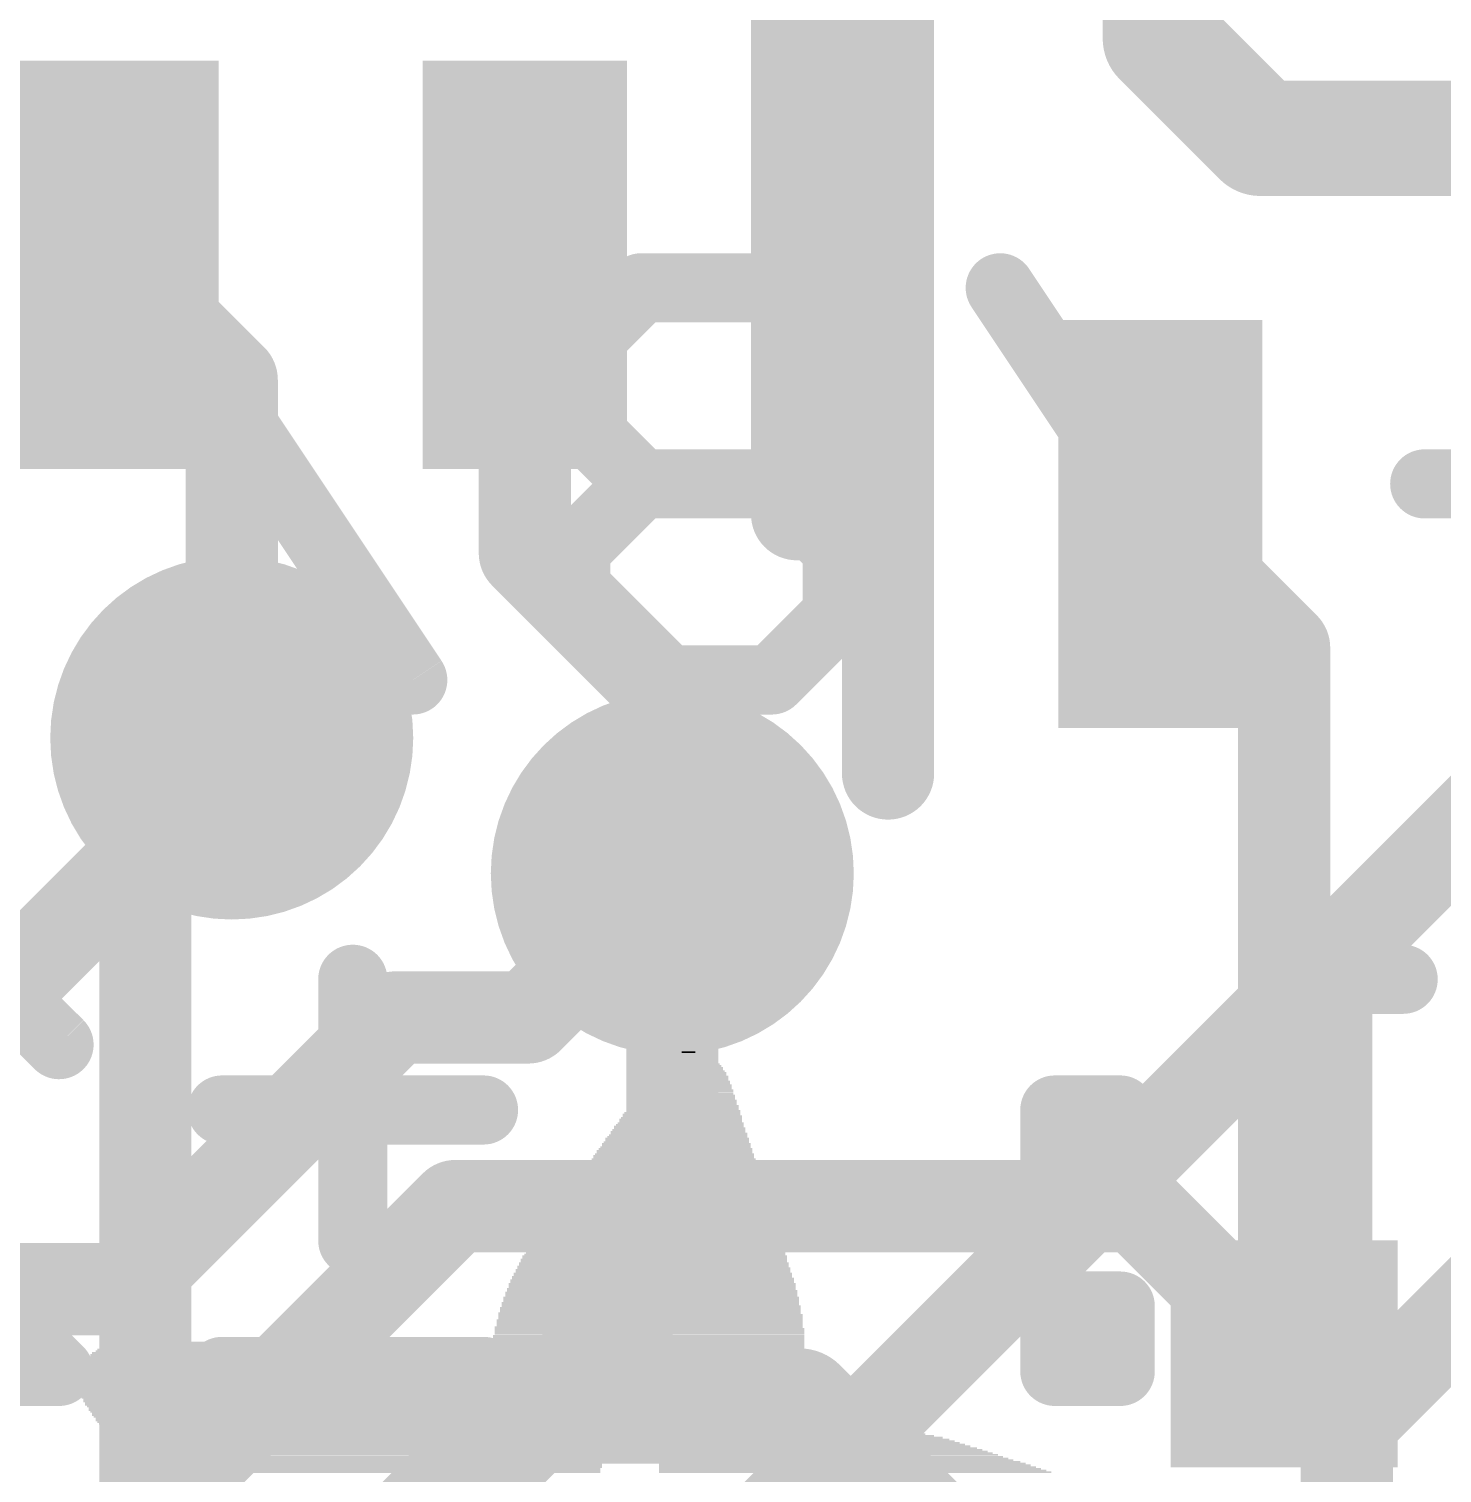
# Model space of a CAD drawing. Extents: x -0.1 to 25.5, y -0.1 to 17.9.
# Drawn here: x 13.415 to 16.53, y 8.488 to 11.671 of the extents above; entities that cross this region are included whole.
import ezdxf

# ---------------------------------------------------------------- set-up
doc = ezdxf.new("R2010")
doc.units = 0
for name, color, linetype in [('1', 12, 'CONTINUOUS'), ('16', 5, 'CONTINUOUS'), ('18', 110, 'CONTINUOUS'), ('21', 40, 'CONTINUOUS'), ('22', 6, 'CONTINUOUS')]:
    doc.layers.add(name, color=color, linetype=linetype)

# ---------------------------------------------------------------- blocks, each defined once
blk = doc.blocks.new('RECT')
blk.add_solid([(-0.5, -0.5), (0.5, -0.5), (-0.5, 0.5), (0.5, 0.5)])
blk = doc.blocks.new('ROUNDV')
at = {"const_width": 0.5}
blk.add_lwpolyline([(0, -0.25, 1), (0, 0.25, 1), (0, -0.25)], format="xyb", dxfattribs=at)

msp = doc.modelspace()

# ---------------------------------------------------------------- linework, layer by layer
at = {"layer": '1'}
for points, const_width in [([(15.9085, 12.28), (15.9085, 11.6505)], 0.254), ([(16.129, 11.43), (15.9085, 11.6505)], 0.254), ([(17.399, 11.43), (16.129, 11.43)], 0.254), ([(13.862, 10.8975), (13.608, 11.1515)], 0.2032), ([(14.508, 11.1515), (14.508, 10.5159)], 0.2032), ([(13.862, 10.8975), (13.862, 10.1083)], 0.2032), ([(16.1815, 10.307), (15.9085, 10.58)], 0.2032), ([(14.833, 10.1909), (14.508, 10.5159)], 0.2032), ([(16.1815, 10.307), (16.1815, 8.751)], 0.2032), ([(14.833, 10.1909), (14.833, 9.8099)], 0.2032), ([(13.862, 10.052), (13.862, 10.1083)], 0.2032), ([(13.158, 9.348), (13.862, 10.052)], 0.2032), ([(14.5155, 9.4924), (14.833, 9.8099)], 0.2032), ([(13.6234, 8.8936), (14.2222, 9.4924)], 0.2032), ([(14.5155, 9.4924), (14.2222, 9.4924)], 0.2032), ([(13.6212, 8.343), (14.3549, 9.0766)], 0.2032), ([(15.8559, 9.0766), (14.3549, 9.0766)], 0.2032), ([(16.1815, 8.751), (15.8559, 9.0766)], 0.2032), ([(12.7716, 8.8936), (13.6234, 8.8936)], 0.2032), ([(13.8185, 7.913), (14.5415, 8.636)], 0.254), ([(15.113, 8.636), (14.5415, 8.636)], 0.254), ([(15.748, 8.001), (15.113, 8.636)], 0.254)]:
    msp.add_lwpolyline(points, dxfattribs=dict(at, const_width=const_width))
for points, const_width in [([(15.9534, 11.6954, 1), (15.8636, 11.6056)], 0.127), ([(15.845, 11.6505, 1), (15.972, 11.6505)], 0.127), ([(16.129, 11.4935, 1), (16.129, 11.3665)], 0.127), ([(16.0841, 11.3851, 1), (16.1739, 11.4749)], 0.127), ([(13.6439, 11.1874, 1), (13.5721, 11.1156)], 0.1016), ([(14.5588, 11.1515, 1), (14.4572, 11.1515)], 0.1016), ([(13.9128, 10.8975, 1), (13.8112, 10.8975)], 0.1016), ([(13.8261, 10.8616, 1), (13.8979, 10.9334)], 0.1016), ([(15.9444, 10.6159, 1), (15.8726, 10.5441)], 0.1016), ([(14.5439, 10.5518, 1), (14.4721, 10.48)], 0.1016), ([(14.4572, 10.5159, 1), (14.5588, 10.5159)], 0.1016), ([(16.2323, 10.307, 1), (16.1307, 10.307)], 0.1016), ([(16.1456, 10.2711, 1), (16.2174, 10.3429)], 0.1016), ([(14.8838, 10.1909, 1), (14.7822, 10.1909)], 0.1016), ([(14.7971, 10.1549, 1), (14.8689, 10.2268)], 0.1016), ([(13.9128, 10.1083, 1), (13.8112, 10.1083)], 0.1016), ([(13.8112, 10.1083, 1), (13.9128, 10.1083)], 0.1016), ([(13.8979, 10.0161, 1), (13.8261, 10.0879)], 0.1016), ([(13.8112, 10.052, 1), (13.9128, 10.052)], 0.1016), ([(14.8689, 9.7739, 1), (14.7971, 9.8458)], 0.1016), ([(14.7822, 9.8099, 1), (14.8838, 9.8099)], 0.1016), ([(14.2222, 9.5432, 1), (14.2222, 9.4415)], 0.1016), ([(14.2581, 9.4564, 1), (14.1862, 9.5283)], 0.1016), ([(14.5155, 9.4415, 1), (14.5155, 9.5432)], 0.1016), ([(14.4796, 9.5283, 1), (14.5514, 9.4564)], 0.1016), ([(14.3549, 9.1274, 1), (14.3549, 9.0258)], 0.1016), ([(14.3908, 9.0407, 1), (14.3189, 9.1126)], 0.1016), ([(15.8918, 9.1126, 1), (15.8199, 9.0407)], 0.1016), ([(15.8559, 9.0258, 1), (15.8559, 9.1274)], 0.1016), ([(13.5875, 8.9295, 1), (13.6593, 8.8577)], 0.1016), ([(13.6234, 8.8428, 1), (13.6234, 8.9444)], 0.1016), ([(16.1456, 8.7151, 1), (16.2174, 8.7869)], 0.1016), ([(16.1307, 8.751, 1), (16.2323, 8.751)], 0.1016), ([(14.5415, 8.6995, 1), (14.5415, 8.5725)], 0.127), ([(14.5864, 8.5911, 1), (14.4966, 8.6809)], 0.127), ([(15.1579, 8.6809, 1), (15.0681, 8.5911)], 0.127), ([(15.113, 8.5725, 1), (15.113, 8.6995)], 0.127)]:
    msp.add_lwpolyline(points, format="xyb", dxfattribs=dict(at, const_width=const_width))
at = {"layer": '16', "const_width": 0.2032}
for points in [[(13.862, 10.1083), (13.6715, 9.9178)], [(14.7955, 8.128), (16.6815, 10.014)], [(13.6715, 9.9178), (13.6715, 7.2443)], [(14.833, 8.9359), (14.833, 9.8099)], [(17.0625, 9.3345), (16.3195, 8.5915)], [(14.1161, 8.2189), (14.833, 8.9359)], [(16.3195, 8.5915), (16.3195, 7.747)]]:
    msp.add_lwpolyline(points, dxfattribs=at)
at = {"layer": '16', "const_width": 0.1016}
for points in [[(13.8979, 10.0724, 1), (13.8261, 10.1442)], [(13.7223, 9.9178, 1), (13.6207, 9.9178)], [(13.6356, 9.9537, 1), (13.7074, 9.8819)], [(14.8838, 9.8099, 1), (14.7822, 9.8099)], [(14.8689, 8.9, 1), (14.7971, 8.9718)], [(14.7822, 8.9359, 1), (14.8838, 8.9359)], [(16.3703, 8.5915, 1), (16.2687, 8.5915)], [(16.2836, 8.6274, 1), (16.3554, 8.5556)]]:
    msp.add_lwpolyline(points, format="xyb", dxfattribs=at)
at = {"layer": '21', "const_width": 0.2032}
for points in [[(15.108, 13.4015), (15.108, 10.6015)], [(15.3085, 10.03), (15.3085, 12.83)]]:
    msp.add_lwpolyline(points, dxfattribs=at)
at = {"layer": '21', "const_width": 0.1016}
for points in [[(15.0572, 10.6015, 1), (15.1588, 10.6015)], [(15.2577, 10.03, 1), (15.3593, 10.03)]]:
    msp.add_lwpolyline(points, format="xyb", dxfattribs=at)
at = {"layer": '22', "const_width": 0.0762}
for points in [[(13.7164, 11.1217, 1), (13.653, 11.0794)], [(14.7643, 11.1386, 1), (14.7643, 11.0624)], [(14.7913, 11.0736, 1), (14.7374, 11.1275)], [(15.0794, 11.1275, 1), (15.0255, 11.0736)], [(15.0524, 11.0624, 1), (15.0524, 11.1386)], [(15.5875, 11.1217, 1), (15.5241, 11.0794)], [(14.5933, 10.9834, 1), (14.6472, 10.9295)], [(14.6584, 10.9565, 1), (14.5822, 10.9565)], [(15.2346, 10.9565, 1), (15.1584, 10.9565)], [(15.1695, 10.9295, 1), (15.2234, 10.9834)], [(14.6472, 10.8394, 1), (14.5933, 10.7855)], [(15.2234, 10.7855, 1), (15.1695, 10.8394)], [(14.5822, 10.8124, 1), (14.6584, 10.8124)], [(15.1584, 10.8124, 1), (15.2346, 10.8124)], [(14.7643, 10.7065, 1), (14.7643, 10.6303)], [(14.7913, 10.6414, 1), (14.7374, 10.6953)], [(14.7374, 10.6414, 1), (14.7913, 10.6953)], [(15.0794, 10.6953, 1), (15.0255, 10.6414)], [(15.0255, 10.6953, 1), (15.0794, 10.6414)], [(15.0524, 10.6303, 1), (15.0524, 10.7065)], [(16.4913, 10.7065, 1), (16.4913, 10.6303)], [(14.6584, 10.5243, 1), (14.5822, 10.5243)], [(15.2346, 10.5243, 1), (15.1584, 10.5243)], [(14.5933, 10.5513, 1), (14.6472, 10.4974)], [(15.1695, 10.4974, 1), (15.2234, 10.5513)], [(14.6472, 10.4072, 1), (14.5933, 10.3533)], [(15.2234, 10.3533, 1), (15.1695, 10.4072)], [(14.5822, 10.3803, 1), (14.6584, 10.3803)], [(15.1584, 10.3803, 1), (15.2346, 10.3803)], [(14.2293, 10.2151, 1), (14.2927, 10.2573)], [(14.7643, 10.2743, 1), (14.7643, 10.1981)], [(14.7374, 10.2093, 1), (14.7913, 10.2631)], [(15.0255, 10.2631, 1), (15.0794, 10.2093)], [(15.0524, 10.1981, 1), (15.0524, 10.2743)], [(16.1003, 10.2151, 1), (16.1637, 10.2573)], [(14.1669, 9.5765, 1), (14.0907, 9.5765)], [(16.2998, 9.6146, 1), (16.2998, 9.5384)], [(16.3379, 9.5765, 1), (16.2617, 9.5765)], [(16.4438, 9.5384, 1), (16.4438, 9.6146)], [(13.4544, 9.4055, 1), (13.5083, 9.4594)], [(13.8407, 9.3265, 1), (13.8407, 9.2503)], [(14.4169, 9.2503, 1), (14.4169, 9.3265)], [(15.6761, 9.3265, 1), (15.6761, 9.2503)], [(15.7142, 9.2884, 1), (15.638, 9.2884)], [(15.8583, 9.2884, 1), (15.7821, 9.2884)], [(15.8202, 9.2503, 1), (15.8202, 9.3265)], [(15.6761, 9.1825, 1), (15.6761, 9.1063)], [(15.8202, 9.1063, 1), (15.8202, 9.1825)], [(15.638, 9.1444, 1), (15.7142, 9.1444)], [(15.7821, 9.1444, 1), (15.8583, 9.1444)], [(14.0907, 9.0003, 1), (14.1669, 9.0003)], [(15.6761, 8.8944, 1), (15.6761, 8.8182)], [(15.7142, 8.8563, 1), (15.638, 8.8563)], [(15.8583, 8.8563, 1), (15.7821, 8.8563)], [(15.8202, 8.8182, 1), (15.8202, 8.8944)], [(13.4814, 8.6741, 1), (13.4814, 8.7503)], [(13.8407, 8.7503, 1), (13.8407, 8.6741)], [(14.4169, 8.6741, 1), (14.4169, 8.7503)], [(15.6761, 8.7503, 1), (15.6761, 8.6741)], [(15.8202, 8.6741, 1), (15.8202, 8.7503)], [(16.1557, 8.7503, 1), (16.1557, 8.6741)], [(16.4438, 8.6741, 1), (16.4438, 8.7503)], [(13.4544, 8.6853, 1), (13.5083, 8.7391)], [(15.638, 8.7122, 1), (15.7142, 8.7122)], [(15.7821, 8.7122, 1), (15.8583, 8.7122)], [(16.2617, 8.7122, 1), (16.3379, 8.7122)]]:
    msp.add_lwpolyline(points, format="xyb", dxfattribs=at)
at = {"layer": '22', "const_width": 0.1524}
for points in [[(14.261, 10.2362), (13.6847, 11.1005)], [(14.7643, 11.1005), (14.6203, 10.9565)], [(15.0524, 11.1005), (14.7643, 11.1005)], [(15.1965, 10.9565), (15.0524, 11.1005)], [(16.132, 10.2362), (15.5558, 11.1005)], [(14.6203, 10.9565), (14.6203, 10.8124)], [(15.1965, 10.8124), (15.1965, 10.9565)], [(14.6203, 10.8124), (14.7643, 10.6684)], [(15.0524, 10.6684), (15.1965, 10.8124)], [(14.7643, 10.6684), (14.6203, 10.5243)], [(15.0524, 10.6684), (14.7643, 10.6684)], [(15.1965, 10.5243), (15.0524, 10.6684)], [(17.0675, 10.6684), (16.4913, 10.6684)], [(14.6203, 10.5243), (14.6203, 10.3803)], [(15.1965, 10.3803), (15.1965, 10.5243)], [(14.6203, 10.3803), (14.7643, 10.2362)], [(15.0524, 10.2362), (15.1965, 10.3803)], [(14.7643, 10.2362), (15.0524, 10.2362)], [(13.3373, 9.5765), (13.4814, 9.4325)], [(14.1288, 9.5765), (14.1288, 9.0003)], [(16.4438, 9.5765), (16.2998, 9.5765)], [(16.2998, 9.5765), (16.2998, 8.7122)], [(13.4814, 8.7122), (12.9051, 9.2884)], [(14.4169, 9.2884), (13.8407, 9.2884)], [(15.8202, 9.2884), (15.6761, 9.2884)], [(15.6761, 9.2884), (15.6761, 9.1444)], [(15.8202, 9.1444), (15.8202, 9.2884)], [(15.6761, 9.1444), (15.8202, 9.1444)], [(15.8202, 8.8563), (15.6761, 8.8563)], [(15.6761, 8.8563), (15.6761, 8.7122)], [(15.8202, 8.7122), (15.8202, 8.8563)], [(12.9051, 8.7122), (13.4814, 8.7122)], [(14.4169, 8.7122), (13.8407, 8.7122)], [(15.6761, 8.7122), (15.8202, 8.7122)], [(16.4438, 8.7122), (16.1557, 8.7122)]]:
    msp.add_lwpolyline(points, dxfattribs=at)

# ---------------------------------------------------------------- block references
at = {"layer": '1', "xscale": 0.45, "yscale": 0.9}
for p in [(13.608, 11.1515), (14.508, 11.1515)]:
    msp.add_blockref('RECT', p, dxfattribs=at)
at = {"layer": '1'}
for p, xscale, yscale, rotation in [((15.9085, 10.58), 0.45, 0.9, 180), ((16.1815, 8.751), 0.5, 0.5, 90)]:
    msp.add_blockref('RECT', p, dxfattribs=dict(at, xscale=xscale, yscale=yscale, rotation=rotation))
at = {"layer": '18', "xscale": 0.8001, "yscale": 0.8001}
for p in [(13.862, 10.1083), (13.862, 10.1083), (14.833, 9.8099), (14.833, 9.8099)]:
    msp.add_blockref('ROUNDV', p, dxfattribs=at)
at = {"layer": '21'}
for p, xscale, yscale in [((14.8724, 9.3891), 0.1295, 0.0038), ((14.8724, 9.3929), 0.1219, 0.0038), ((14.8724, 9.3967), 0.1143, 0.0038), ((14.8742, 9.4005), 0.1029, 0.0038), ((14.8724, 9.4044), 0.0915, 0.0039), ((14.8723, 9.4082), 0.0762, 0.0038), ((14.8724, 9.412), 0.0609, 0.0038), ((14.8686, 9.4158), 0.0305, 0.0038), ((14.8704, 9.3624), 0.1715, 0.0038), ((14.8704, 9.3586), 0.1715, 0.0038), ((14.8704, 9.3663), 0.1638, 0.0039), ((14.8723, 9.3701), 0.16, 0.0038), ((14.8723, 9.3739), 0.1524, 0.0038), ((14.8723, 9.3815), 0.1448, 0.0038), ((14.8723, 9.3777), 0.1448, 0.0038), ((14.8724, 9.3853), 0.1371, 0.0038), ((14.8647, 9.3282), 0.2058, 0.0039), ((14.8666, 9.332), 0.2019, 0.0038), ((14.8648, 9.3358), 0.1981, 0.0038), ((14.8666, 9.3396), 0.1943, 0.0038), ((14.8666, 9.3472), 0.1867, 0.0038), ((14.8686, 9.3434), 0.1905, 0.0038), ((14.8686, 9.351), 0.1829, 0.0038), ((14.8686, 9.3548), 0.1753, 0.0038), ((14.8571, 9.2939), 0.2438, 0.0038), ((14.859, 9.2977), 0.24, 0.0038), ((14.859, 9.3015), 0.2324, 0.0038), ((14.8609, 9.3091), 0.2286, 0.0038), ((14.8609, 9.3053), 0.2286, 0.0038), ((14.8609, 9.3129), 0.221, 0.0038), ((14.8628, 9.3205), 0.2172, 0.0038), ((14.8628, 9.3167), 0.2172, 0.0038), ((14.8628, 9.3243), 0.2096, 0.0038), ((14.8514, 9.2672), 0.2705, 0.0038), ((14.8514, 9.2634), 0.2705, 0.0038), ((14.8533, 9.271), 0.2667, 0.0038), ((14.8533, 9.2786), 0.2591, 0.0038), ((14.8552, 9.2748), 0.2629, 0.0038), ((14.8552, 9.2824), 0.2552, 0.0038), ((14.8571, 9.2862), 0.2514, 0.0038), ((14.8571, 9.2901), 0.2438, 0.0039), ((14.8457, 9.2329), 0.3048, 0.0038), ((14.8457, 9.2405), 0.2972, 0.0038), ((14.8476, 9.2367), 0.301, 0.0038), ((14.8476, 9.2443), 0.2934, 0.0038), ((14.8495, 9.2481), 0.2896, 0.0038), ((14.8476, 9.252), 0.2857, 0.0039), ((14.8495, 9.2558), 0.2819, 0.0038), ((14.8514, 9.2596), 0.2781, 0.0038), ((14.8381, 9.1986), 0.3429, 0.0038), ((14.8399, 9.2024), 0.3391, 0.0038), ((14.8399, 9.2062), 0.3315, 0.0038), ((14.8419, 9.2139), 0.3277, 0.0039), ((14.8419, 9.21), 0.3277, 0.0038), ((14.8419, 9.2177), 0.3201, 0.0038), ((14.8438, 9.2253), 0.3163, 0.0038), ((14.8438, 9.2215), 0.3163, 0.0038), ((14.8438, 9.2291), 0.3086, 0.0038), ((14.8323, 9.1719), 0.3696, 0.0038), ((14.8342, 9.1681), 0.3734, 0.0038), ((14.8343, 9.1758), 0.3657, 0.0039), ((14.8361, 9.1796), 0.3619, 0.0038), ((14.8361, 9.1872), 0.3543, 0.0038), ((14.8361, 9.1834), 0.3543, 0.0038), ((14.8381, 9.191), 0.3505, 0.0038), ((14.8381, 9.1948), 0.3429, 0.0038), ((14.8266, 9.1377), 0.4038, 0.0039), ((14.8266, 9.1453), 0.3962, 0.0038), ((14.8285, 9.1415), 0.4, 0.0038), ((14.8285, 9.1491), 0.3924, 0.0038), ((14.8304, 9.1529), 0.3886, 0.0038), ((14.8304, 9.1605), 0.381, 0.0038), ((14.8304, 9.1567), 0.381, 0.0038), ((14.8323, 9.1643), 0.3772, 0.0038), ((14.819, 9.1034), 0.442, 0.0038), ((14.8209, 9.1072), 0.4382, 0.0038), ((14.8209, 9.111), 0.4306, 0.0038), ((14.8228, 9.1186), 0.4268, 0.0038), ((14.8228, 9.1148), 0.4268, 0.0038), ((14.8229, 9.1224), 0.4191, 0.0038), ((14.8247, 9.13), 0.4153, 0.0038), ((14.8247, 9.1262), 0.4153, 0.0038), ((14.8247, 9.1338), 0.4076, 0.0038), ((14.8133, 9.0767), 0.4686, 0.0038), ((14.8152, 9.0729), 0.4724, 0.0038), ((14.8152, 9.0805), 0.4648, 0.0038), ((14.8171, 9.0843), 0.461, 0.0038), ((14.8171, 9.0919), 0.4534, 0.0038), ((14.8171, 9.0881), 0.4534, 0.0038), ((14.819, 9.0957), 0.4496, 0.0038), ((14.819, 9.0996), 0.442, 0.0039), ((14.8076, 9.0424), 0.5029, 0.0038), ((14.8076, 9.05), 0.4953, 0.0038), ((14.8095, 9.0462), 0.4991, 0.0038), ((14.8095, 9.0538), 0.4915, 0.0038), ((14.8114, 9.0576), 0.4877, 0.0038), ((14.8114, 9.0653), 0.4801, 0.0038), ((14.8114, 9.0615), 0.4801, 0.0039), ((14.8133, 9.0691), 0.4762, 0.0038), ((14.8, 9.0081), 0.5411, 0.0038), ((14.8018, 9.0119), 0.5373, 0.0038), ((14.8018, 9.0157), 0.5295, 0.0038), ((14.8038, 9.0234), 0.5257, 0.0039), ((14.8038, 9.0195), 0.5257, 0.0038), ((14.8038, 9.0272), 0.5181, 0.0038), ((14.8056, 9.031), 0.5143, 0.0038), ((14.8056, 9.0386), 0.5067, 0.0038), ((14.8076, 9.0348), 0.5105, 0.0038), ((14.7962, 8.9776), 0.5715, 0.0038), ((14.7962, 8.9853), 0.5639, 0.0039), ((14.7962, 8.9814), 0.5639, 0.0038), ((14.798, 8.9891), 0.5601, 0.0038), ((14.798, 8.9967), 0.5525, 0.0038), ((14.798, 8.9929), 0.5525, 0.0038), ((14.8, 9.0005), 0.5487, 0.0038), ((14.8, 9.0043), 0.5411, 0.0038), ((14.7904, 8.9433), 0.5982, 0.0038), ((14.7923, 8.951), 0.5944, 0.0038), ((14.7923, 8.9472), 0.5944, 0.0039), ((14.7924, 8.9586), 0.5867, 0.0038), ((14.7924, 8.9548), 0.5867, 0.0038), ((14.7942, 8.9662), 0.5829, 0.0038), ((14.7942, 8.9624), 0.5829, 0.0038), ((14.7942, 8.97), 0.5753, 0.0038), ((14.7962, 8.9738), 0.5715, 0.0038), ((14.7885, 8.9129), 0.6248, 0.0038), ((14.7885, 8.9205), 0.6172, 0.0038), ((14.7904, 8.9167), 0.621, 0.0038), ((14.7904, 8.9281), 0.6134, 0.0038), ((14.7904, 8.9243), 0.6134, 0.0038), ((14.7904, 8.9357), 0.6058, 0.0038), ((14.7904, 8.9319), 0.6058, 0.0038), ((14.7923, 8.9395), 0.602, 0.0038), ((14.7866, 8.8862), 0.6439, 0.0038), ((14.7866, 8.8824), 0.6439, 0.0038), ((14.7866, 8.8938), 0.6362, 0.0038), ((14.7886, 8.89), 0.6401, 0.0038), ((14.7885, 8.9052), 0.6324, 0.0038), ((14.7885, 8.9014), 0.6324, 0.0038), ((14.7885, 8.8976), 0.6324, 0.0038), ((14.7885, 8.9091), 0.6248, 0.0039), ((14.7847, 8.8519), 0.663, 0.0038), ((14.7847, 8.8481), 0.663, 0.0038), ((14.7847, 8.8633), 0.6554, 0.0038), ((14.7847, 8.8595), 0.6554, 0.0038), ((14.7866, 8.8557), 0.6592, 0.0038), ((14.7866, 8.8748), 0.6515, 0.0038), ((14.7866, 8.871), 0.6515, 0.0039), ((14.7866, 8.8671), 0.6515, 0.0038), ((14.7866, 8.8786), 0.6439, 0.0038), ((14.7828, 8.8252), 0.6744, 0.0038), ((14.7828, 8.8214), 0.6744, 0.0038), ((14.7828, 8.8176), 0.6744, 0.0038), ((14.7828, 8.8405), 0.6668, 0.0038), ((14.7847, 8.8367), 0.6706, 0.0038), ((14.7847, 8.8329), 0.6706, 0.0039), ((14.7847, 8.829), 0.6706, 0.0038), ((14.7847, 8.8443), 0.663, 0.0038), ((14.7809, 8.7909), 0.6858, 0.0038), ((14.7809, 8.7871), 0.6858, 0.0038), ((14.7809, 8.81), 0.6782, 0.0038), ((14.7828, 8.8062), 0.682, 0.0038), ((14.7828, 8.8024), 0.682, 0.0038), ((14.7828, 8.7986), 0.682, 0.0038), ((14.7828, 8.7948), 0.682, 0.0039), ((14.7828, 8.8138), 0.6744, 0.0038), ((13.8894, 8.7528), 0.6705, 0.0038), ((13.8856, 8.7567), 0.6477, 0.0039), ((13.8799, 8.7605), 0.6287, 0.0038), ((13.876, 8.7643), 0.6058, 0.0038), ((13.8684, 8.7681), 0.5754, 0.0038), ((13.8608, 8.7719), 0.5372, 0.0038), ((13.7732, 8.7757), 0.3009, 0.0038), ((14.779, 8.7643), 0.6896, 0.0038), ((14.779, 8.7605), 0.6896, 0.0038), ((14.779, 8.7567), 0.6896, 0.0039), ((14.779, 8.7528), 0.6896, 0.0038), ((14.7809, 8.7833), 0.6858, 0.0038), ((14.7809, 8.7795), 0.6858, 0.0038), ((14.7809, 8.7757), 0.6858, 0.0038), ((14.7809, 8.7719), 0.6858, 0.0038), ((14.7809, 8.7681), 0.6858, 0.0038), ((13.916, 8.7262), 0.762, 0.0038), ((13.9198, 8.7224), 0.7696, 0.0038), ((13.9141, 8.73), 0.7506, 0.0038), ((13.9065, 8.7376), 0.7278, 0.0038), ((13.9103, 8.7338), 0.7354, 0.0038), ((13.9027, 8.7414), 0.7124, 0.0038), ((13.8932, 8.749), 0.6858, 0.0038), ((13.8989, 8.7452), 0.6972, 0.0038), ((14.779, 8.749), 0.6896, 0.0038), ((14.779, 8.7452), 0.6896, 0.0038), ((14.779, 8.7414), 0.6896, 0.0038), ((14.779, 8.7376), 0.6896, 0.0038), ((14.779, 8.7338), 0.6896, 0.0038), ((14.779, 8.73), 0.6896, 0.0038), ((14.779, 8.7262), 0.6896, 0.0038), ((14.779, 8.7224), 0.6896, 0.0038), ((13.9294, 8.7071), 0.8039, 0.0038), ((13.9332, 8.7033), 0.8115, 0.0038), ((13.9351, 8.6995), 0.8153, 0.0038), ((13.9389, 8.6957), 0.823, 0.0038), ((13.9408, 8.6919), 0.8268, 0.0038), ((13.9256, 8.7147), 0.7887, 0.0038), ((13.9275, 8.7109), 0.7925, 0.0038), ((13.9237, 8.7186), 0.7773, 0.0039), ((14.779, 8.7186), 0.6896, 0.0039), ((14.779, 8.7147), 0.6896, 0.0038), ((14.779, 8.7109), 0.6896, 0.0038), ((14.779, 8.7071), 0.6896, 0.0038), ((14.779, 8.7033), 0.6896, 0.0038), ((14.779, 8.6995), 0.6896, 0.0038), ((14.7771, 8.6957), 0.6858, 0.0038), ((14.779, 8.6919), 0.682, 0.0038), ((13.9446, 8.6843), 0.842, 0.0038), ((13.9446, 8.6881), 0.8344, 0.0038), ((13.9484, 8.6805), 0.842, 0.0039), ((13.9503, 8.6766), 0.8458, 0.0038), ((13.9541, 8.6728), 0.8534, 0.0038), ((13.9561, 8.669), 0.8573, 0.0038), ((13.958, 8.6652), 0.8611, 0.0038), ((13.9618, 8.6614), 0.8611, 0.0038), ((13.9637, 8.6576), 0.8649, 0.0038), ((14.779, 8.6881), 0.682, 0.0038), ((14.779, 8.6843), 0.682, 0.0038), ((14.779, 8.6805), 0.682, 0.0039), ((14.779, 8.6766), 0.682, 0.0038), ((14.7771, 8.6728), 0.6782, 0.0038), ((14.7771, 8.669), 0.6782, 0.0038), ((14.779, 8.6652), 0.6744, 0.0038), ((14.779, 8.6614), 0.6744, 0.0038), ((14.779, 8.6576), 0.6744, 0.0038), ((13.9656, 8.6538), 0.8687, 0.0038), ((13.9694, 8.65), 0.8687, 0.0038), ((13.9713, 8.6462), 0.8725, 0.0038), ((13.9751, 8.6424), 0.8725, 0.0039), ((13.977, 8.6385), 0.8763, 0.0038), ((13.9808, 8.6347), 0.8763, 0.0038), ((13.9847, 8.6309), 0.8763, 0.0038), ((13.9847, 8.6271), 0.8763, 0.0038), ((14.7771, 8.6538), 0.6706, 0.0038), ((14.7771, 8.65), 0.6706, 0.0038), ((14.779, 8.6462), 0.6668, 0.0038), ((14.779, 8.6424), 0.6668, 0.0039), ((14.7771, 8.6385), 0.663, 0.0038), ((14.779, 8.6347), 0.6592, 0.0038), ((14.779, 8.6309), 0.6592, 0.0038), ((14.779, 8.6271), 0.6592, 0.0038), ((13.9885, 8.6233), 0.8763, 0.0038), ((13.9923, 8.6195), 0.8763, 0.0038), ((13.9942, 8.6157), 0.8801, 0.0038), ((13.9961, 8.6119), 0.8763, 0.0038), ((13.9999, 8.6081), 0.8763, 0.0038), ((14.0018, 8.6043), 0.8801, 0.0039), ((14.0056, 8.6004), 0.8801, 0.0038), ((14.0075, 8.5966), 0.8763, 0.0038), ((14.7771, 8.6233), 0.6553, 0.0038), ((14.779, 8.6195), 0.6515, 0.0038), ((14.779, 8.6157), 0.6515, 0.0038), ((14.7771, 8.6119), 0.6477, 0.0038), ((14.779, 8.6081), 0.6439, 0.0038), ((14.7771, 8.6043), 0.6401, 0.0039), ((14.7771, 8.6004), 0.6401, 0.0038), ((14.6, 8.5966), 0.2781, 0.0038), ((14.9333, 8.5966), 0.3276, 0.0038), ((14.0113, 8.5928), 0.8763, 0.0038), ((14.0132, 8.589), 0.8801, 0.0038), ((14.0151, 8.5852), 0.8763, 0.0038), ((14.0189, 8.5814), 0.8763, 0.0038), ((14.0228, 8.5776), 0.8763, 0.0038), ((14.0228, 8.5738), 0.8763, 0.0038), ((14.0266, 8.57), 0.8763, 0.0038), ((14.0304, 8.5662), 0.8763, 0.0039), ((14.0304, 8.5623), 0.8763, 0.0038), ((14.5962, 8.5928), 0.2705, 0.0038), ((14.5942, 8.5852), 0.259, 0.0038), ((14.5923, 8.5814), 0.2552, 0.0038), ((14.5962, 8.589), 0.2629, 0.0038), ((14.5923, 8.5776), 0.2476, 0.0038), ((14.5904, 8.5738), 0.2438, 0.0038), ((14.5885, 8.57), 0.24, 0.0038), ((14.5904, 8.5662), 0.2362, 0.0039), ((14.5885, 8.5623), 0.2324, 0.0038), ((14.9333, 8.5928), 0.32, 0.0038), ((14.9352, 8.589), 0.3162, 0.0038), ((14.9352, 8.5852), 0.3086, 0.0038), ((14.9371, 8.5814), 0.3048, 0.0038), ((14.9352, 8.5776), 0.301, 0.0038), ((14.9371, 8.5738), 0.2972, 0.0038), ((14.9352, 8.57), 0.2934, 0.0038), ((14.9371, 8.5662), 0.2896, 0.0039), ((14.9352, 8.5623), 0.2858, 0.0038), ((15.3048, 8.5623), 0.2781, 0.0038), ((15.3048, 8.5662), 0.2477, 0.0039), ((15.301, 8.57), 0.2171, 0.0038), ((15.301, 8.5738), 0.1791, 0.0038), ((15.2991, 8.5776), 0.1295, 0.0038), ((15.2972, 8.5814), 0.0495, 0.0038), ((14.0342, 8.5585), 0.8763, 0.0038), ((14.1504, 8.5547), 1.1011, 0.0038), ((14.1504, 8.5509), 1.0935, 0.0038), ((14.1504, 8.5471), 1.0935, 0.0038), ((14.1504, 8.5433), 1.0859, 0.0038), ((14.1523, 8.5395), 1.0821, 0.0038), ((14.1523, 8.5357), 1.0745, 0.0038), ((14.1523, 8.5319), 1.0745, 0.0038), ((14.5885, 8.5585), 0.2248, 0.0038), ((14.9352, 8.5585), 0.2858, 0.0038), ((14.9352, 8.5547), 0.2782, 0.0038), ((14.9352, 8.5509), 0.2782, 0.0038), ((14.9333, 8.5471), 0.2744, 0.0038), ((14.9333, 8.5433), 0.2667, 0.0038), ((14.9333, 8.5395), 0.2667, 0.0038), ((14.9314, 8.5357), 0.2629, 0.0038), ((14.9295, 8.5319), 0.2591, 0.0038), ((15.3181, 8.5319), 0.442, 0.0038), ((15.3162, 8.5357), 0.423, 0.0038), ((15.3143, 8.5395), 0.4038, 0.0038), ((15.3124, 8.5433), 0.3848, 0.0038), ((15.3086, 8.5471), 0.362, 0.0038), ((15.3067, 8.5509), 0.3429, 0.0038), ((15.3067, 8.5547), 0.32, 0.0038), ((15.3048, 8.5585), 0.301, 0.0038), ((14.1522, 8.5281), 1.0668, 0.0039), ((14.1542, 8.5242), 1.0629, 0.0038), ((14.1561, 8.5204), 1.0591, 0.0038), ((14.1542, 8.5166), 1.0553, 0.0038), ((14.1561, 8.5128), 1.0515, 0.0038), ((14.1561, 8.509), 1.0439, 0.0038), ((14.1561, 8.5052), 1.0439, 0.0038), ((14.158, 8.5014), 1.0401, 0.0038), ((14.158, 8.4976), 1.0325, 0.0038), ((14.9295, 8.5281), 0.2591, 0.0039), ((14.9276, 8.5242), 0.2553, 0.0038), ((14.9276, 8.5204), 0.2476, 0.0038), ((14.9257, 8.5166), 0.2438, 0.0038), ((14.9257, 8.5128), 0.2438, 0.0038), ((14.9238, 8.509), 0.24, 0.0038), ((14.9219, 8.5052), 0.2362, 0.0038), ((14.92, 8.5014), 0.2324, 0.0038), ((14.92, 8.4976), 0.2324, 0.0038), ((15.3467, 8.4976), 0.5982, 0.0038), ((15.3448, 8.5014), 0.5791, 0.0038), ((15.341, 8.5052), 0.5639, 0.0038), ((15.3372, 8.509), 0.5487, 0.0038), ((15.3353, 8.5128), 0.5295, 0.0038), ((15.3296, 8.5166), 0.5105, 0.0038), ((15.3277, 8.5204), 0.4915, 0.0038), ((15.3238, 8.5242), 0.4762, 0.0038), ((15.3219, 8.5281), 0.4572, 0.0039), ((14.1599, 8.4938), 1.0287, 0.0038), ((14.1599, 8.49), 1.0287, 0.0039), ((14.9181, 8.4938), 0.2286, 0.0038), ((14.9162, 8.49), 0.2247, 0.0039), ((15.3543, 8.49), 0.6286, 0.0039), ((15.3505, 8.4938), 0.6134, 0.0038)]:
    msp.add_blockref('RECT', p, dxfattribs=dict(at, xscale=xscale, yscale=yscale))

doc.saveas('drawing.dxf')
